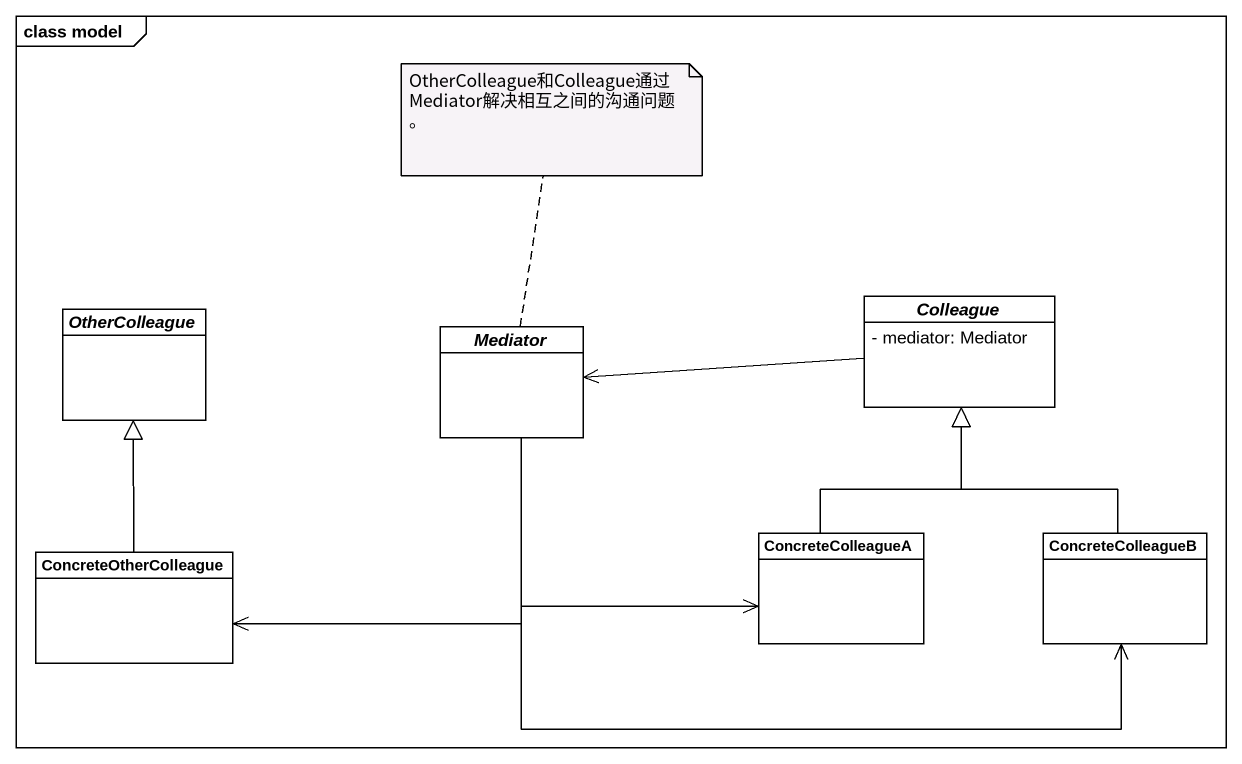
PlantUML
@startuml
mainframe class model
hide circle
hide empty members
skinparam classAttributeIconSize 0
abstract class OtherColleague #FFFFFF
abstract class Colleague #FFFFFF {
  - mediator: Mediator
}
abstract class Mediator #FFFFFF
class ConcreteColleagueA #FFFFFF
class ConcreteColleagueB #FFFFFF
class ConcreteOtherColleague #FFFFFF
Colleague -left-> Mediator
Mediator --> ConcreteColleagueA
Mediator -right-> ConcreteColleagueB
Mediator -left-> ConcreteOtherColleague
ConcreteColleagueA -up-|> Colleague
ConcreteColleagueB -up-|> Colleague
ConcreteOtherColleague -up-|> OtherColleague
note top of Mediator : OtherColleague和Colleague通过Mediator解决相互之间的沟通问题。
@enduml
